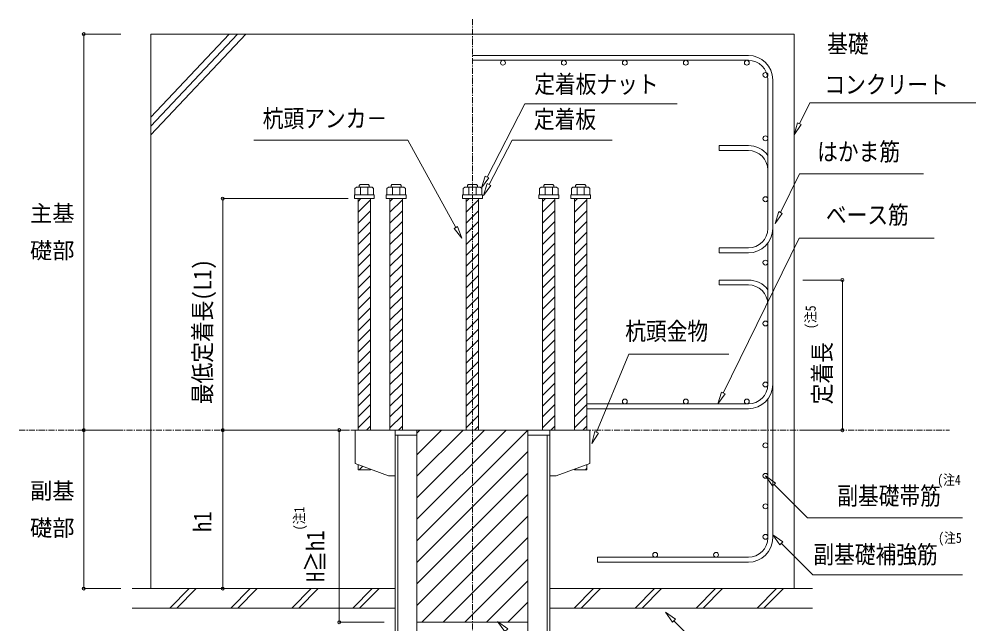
# Model space of a CAD drawing. Units: millimetres, scale not verified. Extents: x -29700 to 29700, y -21000 to 21000.
# Drawn here: x -13173 to 560, y 958 to 9643 of the extents above; entities that cross this region are included whole.
import ezdxf
from ezdxf.enums import TextEntityAlignment as Align

# ---------------------------------------------------------------- set-up
doc = ezdxf.new("R2010")
doc.units = ezdxf.units.MM
doc.header["$LTSCALE"] = 70
doc.linetypes.add('USER2', pattern=[2, 1.25, -0.25, 0.25, -0.25])
doc.layers.add('0-0_0', color=7, linetype='Continuous')
doc.layers.add('0-4_02_TEXT', color=7, linetype='Continuous')
for name, color, linetype, lineweight in [('0-5_05_SUNPOU', 3, 'Continuous', 18), ('0-6_03_ZU', 2, 'Continuous', 18), ('0-9_08_CENTER', 1, 'USER2', 18)]:
    doc.layers.add(name, color=color, linetype=linetype, lineweight=lineweight)
doc.styles.add('ＭＳ ゴシック', font='')
doc.styles.get('ＭＳ ゴシック').set_extended_font_data('MS Gothic')

msp = doc.modelspace()

# ---------------------------------------------------------------- linework, layer by layer
at = {"layer": '0-5_05_SUNPOU'}
for p, q in [((-11714.33, 9427.3), (-12245.25, 9427.3)), ((-10158.32, 9427.3), (-11282.37, 8235.04)), ((-10038.07, 9427.3), (-11282.37, 8107.49)), ((-9917.81, 9427.3), (-11282.37, 7979.94)), ((-5915.62, 8425.93), (-6456.98, 7375.34)), ((-5915.62, 8425.93), (-3729.8, 8425.93)), ((-1972.73, 8140.18), (-1825.51, 8440.32)), ((-1825.51, 8440.32), (559.51, 8440.32)), ((-7592.18, 7903.68), (-9803.3, 7903.68)), ((-7592.18, 7903.68), (-6904.16, 6648.41)), ((-6097.18, 7903.68), (-6428, 7267.08)), ((-6097.18, 7903.68), (-4659.59, 7903.68)), ((-2244.63, 6866.39), (-1972.01, 7422.21)), ((-1972.01, 7422.21), (-192.54, 7422.21)), ((-8450.73, 7064.8), (-10249.97, 7064.8)), ((-10249.97, 3739.8), (-10249.97, 7064.8)), ((-3065.97, 4273.17), (-1974.8, 6497.79)), ((-1974.8, 6497.79), (-37.93, 6497.79)), ((-1356.37, 5895.95), (-1925.23, 5895.95)), ((-1356.37, 3739.8), (-1356.37, 5895.95)), ((-4423.77, 4831.26), (-4884.6, 3709.47)), ((-4423.77, 4831.26), (-2986.19, 4831.26)), ((-12245.25, 1464.8), (-12245.25, 3739.8)), ((-10249.97, 1464.8), (-10249.97, 3739.8)), ((-8450.73, 3739.8), (-10249.97, 3739.8)), ((-8436.51, 3739.8), (-8577.95, 3739.8)), ((-7462.33, 3697.04), (-7419.56, 3739.8)), ((-7462.33, 3387.68), (-7110.2, 3739.8)), ((-7462.33, 3078.32), (-6800.85, 3739.8)), ((-7462.33, 2768.96), (-6491.49, 3739.8)), ((-7462.33, 2459.6), (-6182.13, 3739.8)), ((-7462.33, 2150.24), (-5872.77, 3739.8)), ((-1356.37, 3739.8), (-1925.23, 3739.8)), ((-7462.33, 1840.88), (-5869.83, 3433.38)), ((-7462.33, 1531.52), (-5869.83, 3124.02)), ((-1857.26, 2479.77), (-2337.3, 2959.81)), ((-7462.33, 1222.16), (-5869.83, 2814.66)), ((-7393.62, 981.51), (-5869.83, 2505.3)), ((-1857.26, 2479.77), (369.03, 2479.77)), ((-7084.26, 981.51), (-5869.83, 2195.94)), ((-1778.81, 1659.96), (-2232.3, 2113.45)), ((-6774.9, 981.51), (-5869.83, 1886.58)), ((-1778.81, 1659.96), (369.03, 1659.96)), ((-6465.55, 981.51), (-5869.83, 1577.23)), ((-11714.33, 1464.8), (-12245.25, 1464.8)), ((-10730.76, 1464.8), (-11010, 1185.56)), ((-10631.42, 1464.8), (-10910.67, 1185.56)), ((-9855.76, 1464.8), (-10135, 1185.56)), ((-9756.42, 1464.8), (-10035.67, 1185.56)), ((-8980.76, 1464.8), (-9260, 1185.56)), ((-8881.42, 1464.8), (-9160.67, 1185.56)), ((-8105.76, 1464.8), (-8385, 1185.56)), ((-8006.42, 1464.8), (-8285.67, 1185.56)), ((-4926.97, 1464.8), (-5206.22, 1185.56)), ((-4827.64, 1464.8), (-5106.88, 1185.56)), ((-4051.97, 1464.8), (-4331.22, 1185.56)), ((-3952.64, 1464.8), (-4231.88, 1185.56)), ((-3176.97, 1464.8), (-3456.22, 1185.56)), ((-3077.64, 1464.8), (-3356.88, 1185.56)), ((-2301.97, 1464.8), (-2581.22, 1185.56)), ((-2202.64, 1464.8), (-2481.88, 1185.56)), ((-6156.19, 981.51), (-5869.83, 1267.87)), ((-3170.47, 400.35), (-3773.86, 1003.74))]:
    msp.add_line(p, q, dxfattribs=at)
for points in [[(-11714.33, 3739.8), (-12245.25, 3739.8), (-12245.25, 9427.3)], [(-7934.69, 981.51), (-8577.95, 981.51), (-8577.95, 3739.8)]]:
    msp.add_lwpolyline(points, dxfattribs=at)
for points in [[(-1946.54, 8127.34), (-2049.79, 7983.07), (-1998.91, 8153.03)], [(-6431.1, 7361.89), (-6537.68, 7220.06), (-6482.86, 7388.79)], [(-6402.12, 7253.63), (-6508.7, 7111.8), (-6453.88, 7280.53)], [(-2218.45, 6853.55), (-2321.7, 6709.28), (-2270.82, 6879.24)], [(-6878.9, 6662.99), (-6816.66, 6496.86), (-6929.42, 6633.83)], [(-3039.79, 4260.33), (-3143.04, 4116.05), (-3092.16, 4286.02)], [(-4857.61, 3698.41), (-4950.94, 3547.53), (-4911.59, 3720.53)], [(-2316.67, 2980.43), (-2461.04, 3083.55), (-2357.92, 2939.19)], [(-2211.67, 2134.07), (-2356.04, 2237.19), (-2252.92, 2092.82)], [(-3753.23, 1024.36), (-3897.6, 1127.48), (-3794.48, 983.11)], [(-6160.66, 888.94), (-6305.03, 992.06), (-6201.91, 847.69)]]:
    msp.add_lwpolyline(points, close=True, dxfattribs=at)
for centre in [(-12245.25, 9427.3), (-10249.97, 7064.8), (-1356.37, 5895.95), (-12245.25, 3739.8), (-10249.97, 3739.8), (-8577.95, 3739.8), (-1356.37, 3739.8), (-12245.25, 1464.8), (-10249.97, 1464.8), (-8577.95, 981.51)]:
    msp.add_circle(centre, 21.88, dxfattribs=at)
at = {"layer": '0-6_03_ZU'}
for p, q in [((-11282.37, 9427.3), (-11282.37, 1464.8)), ((-2049.79, 9427.3), (-11282.37, 9427.3)), ((-2049.79, 9427.3), (-2049.79, 1464.8)), ((-2706.04, 9121.05), (-6666.08, 9121.05)), ((-2706.04, 9051.05), (-6666.08, 9051.05)), ((-2426.04, 8771.05), (-2426.04, 6636.05)), ((-2356.04, 8771.05), (-2356.04, 4396.05)), ((-8279.46, 7266.05), (-8158.95, 7266.05)), ((-8271.71, 7231.05), (-8271.71, 7117.3)), ((-8166.71, 7231.05), (-8166.71, 7117.3)), ((-8158.95, 7266.05), (-8147.02, 7254.12)), ((-8147.02, 7254.12), (-8147.02, 7231.05)), ((-7821.47, 7266.05), (-7833.4, 7254.12)), ((-7833.4, 7254.12), (-7833.4, 7231.05)), ((-7821.47, 7266.05), (-7700.96, 7266.05)), ((-7813.71, 7231.05), (-7813.71, 7117.3)), ((-7708.71, 7231.05), (-7708.71, 7117.3)), ((-7700.96, 7266.05), (-7689.03, 7254.12)), ((-7689.03, 7254.12), (-7689.03, 7231.05)), ((-6726.34, 7266.05), (-6738.27, 7254.12)), ((-6738.27, 7254.12), (-6738.27, 7231.05)), ((-6726.34, 7266.05), (-6605.83, 7266.05)), ((-6718.58, 7231.05), (-6718.58, 7117.3)), ((-6613.58, 7231.05), (-6613.58, 7117.3)), ((-6605.83, 7266.05), (-6593.89, 7254.12)), ((-6593.89, 7254.12), (-6593.89, 7231.05)), ((-5631.21, 7266.05), (-5643.14, 7254.12)), ((-5643.14, 7254.12), (-5643.14, 7231.05)), ((-5510.69, 7266.05), (-5631.21, 7266.05)), ((-5623.45, 7231.05), (-5623.45, 7117.3)), ((-5518.45, 7231.05), (-5518.45, 7117.3)), ((-5510.69, 7266.05), (-5498.76, 7254.12)), ((-5498.76, 7254.12), (-5498.76, 7231.05)), ((-5173.21, 7266.05), (-5185.14, 7254.12)), ((-5185.14, 7254.12), (-5185.14, 7231.05)), ((-5052.7, 7266.05), (-5173.21, 7266.05)), ((-5165.46, 7231.05), (-5165.46, 7117.3)), ((-5060.46, 7231.05), (-5060.46, 7117.3)), ((-8308.69, 7023.03), (-8266.92, 7064.8)), ((-8308.69, 6868.35), (-8131.49, 7045.55)), ((-7849.81, 7023.03), (-7808.04, 7064.8)), ((-7849.81, 6868.35), (-7672.61, 7045.55)), ((-6754.68, 7023.03), (-6712.91, 7064.8)), ((-6754.68, 6868.35), (-6577.48, 7045.55)), ((-5659.55, 7023.03), (-5617.78, 7064.8)), ((-5659.55, 6868.35), (-5482.35, 7045.55)), ((-5201.56, 7023.03), (-5159.78, 7064.8)), ((-5201.56, 6868.35), (-5024.36, 7045.55)), ((-8308.69, 6713.67), (-8131.49, 6890.87)), ((-7849.81, 6713.67), (-7672.61, 6890.87)), ((-6754.68, 6713.67), (-6577.48, 6890.87)), ((-5659.55, 6713.67), (-5482.35, 6890.87)), ((-5201.56, 6713.67), (-5024.36, 6890.87)), ((-8308.69, 6558.99), (-8131.49, 6736.19)), ((-7849.81, 6558.99), (-7672.61, 6736.19)), ((-6754.68, 6558.99), (-6577.48, 6736.19)), ((-5659.55, 6558.99), (-5482.35, 6736.19)), ((-5201.56, 6558.99), (-5024.36, 6736.19)), ((-8308.69, 6404.31), (-8131.49, 6581.51)), ((-7849.81, 6404.31), (-7672.61, 6581.51)), ((-6754.68, 6404.31), (-6577.48, 6581.51)), ((-5659.55, 6404.31), (-5482.35, 6581.51)), ((-5201.56, 6404.31), (-5024.36, 6581.51)), ((-8308.69, 6249.63), (-8131.49, 6426.83)), ((-7849.81, 6249.63), (-7672.61, 6426.83)), ((-6754.68, 6249.63), (-6577.48, 6426.83)), ((-5659.55, 6249.63), (-5482.35, 6426.83)), ((-5201.56, 6249.63), (-5024.36, 6426.83)), ((-2426.04, 4396.05), (-2426.04, 6426.05)), ((-8308.69, 6094.95), (-8131.49, 6272.15)), ((-7849.81, 6094.95), (-7672.61, 6272.15)), ((-6754.68, 6094.95), (-6577.48, 6272.15)), ((-5659.55, 6094.95), (-5482.35, 6272.15)), ((-5201.56, 6094.95), (-5024.36, 6272.15)), ((-8308.69, 5940.27), (-8131.49, 6117.47)), ((-7849.81, 5940.27), (-7672.61, 6117.47)), ((-6754.68, 5940.27), (-6577.48, 6117.47)), ((-5659.55, 5940.27), (-5482.35, 6117.47)), ((-5201.56, 5940.27), (-5024.36, 6117.47)), ((-8308.69, 5785.59), (-8131.49, 5962.79)), ((-7849.81, 5785.59), (-7672.61, 5962.79)), ((-6754.68, 5785.59), (-6577.48, 5962.79)), ((-5659.55, 5785.59), (-5482.35, 5962.79)), ((-5201.56, 5785.59), (-5024.36, 5962.79)), ((-8308.69, 5630.91), (-8131.49, 5808.11)), ((-7849.81, 5630.91), (-7672.61, 5808.11)), ((-6754.68, 5630.91), (-6577.48, 5808.11)), ((-5659.55, 5630.91), (-5482.35, 5808.11)), ((-5201.56, 5630.91), (-5024.36, 5808.11)), ((-8308.69, 5476.24), (-8131.49, 5653.43)), ((-7849.81, 5476.24), (-7672.61, 5653.43)), ((-6754.68, 5476.24), (-6577.48, 5653.43)), ((-5659.55, 5476.24), (-5482.35, 5653.43)), ((-5201.56, 5476.24), (-5024.36, 5653.43)), ((-8308.69, 5321.56), (-8131.49, 5498.76)), ((-7849.81, 5321.56), (-7672.61, 5498.76)), ((-6754.68, 5321.56), (-6577.48, 5498.76)), ((-5659.55, 5321.56), (-5482.35, 5498.76)), ((-5201.56, 5321.56), (-5024.36, 5498.76)), ((-8308.69, 5166.88), (-8131.49, 5344.08)), ((-7849.81, 5166.88), (-7672.61, 5344.08)), ((-6754.68, 5166.88), (-6577.48, 5344.08)), ((-5659.55, 5166.88), (-5482.35, 5344.08)), ((-5201.56, 5166.88), (-5024.36, 5344.08)), ((-8308.69, 5012.2), (-8131.49, 5189.4)), ((-7849.81, 5012.2), (-7672.61, 5189.4)), ((-6754.68, 5012.2), (-6577.48, 5189.4)), ((-5659.55, 5012.2), (-5482.35, 5189.4)), ((-5201.56, 5012.2), (-5024.36, 5189.4)), ((-8308.69, 4857.52), (-8131.49, 5034.72)), ((-7849.81, 4857.52), (-7672.61, 5034.72)), ((-6754.68, 4857.52), (-6577.48, 5034.72)), ((-5659.55, 4857.52), (-5482.35, 5034.72)), ((-5201.56, 4857.52), (-5024.36, 5034.72)), ((-8308.69, 4702.84), (-8131.49, 4880.04)), ((-7849.81, 4702.84), (-7672.61, 4880.04)), ((-6754.68, 4702.84), (-6577.48, 4880.04)), ((-5659.55, 4702.84), (-5482.35, 4880.04)), ((-5201.56, 4702.84), (-5024.36, 4880.04)), ((-8308.69, 4548.16), (-8131.49, 4725.36)), ((-7849.81, 4548.16), (-7672.61, 4725.36)), ((-6754.68, 4548.16), (-6577.48, 4725.36)), ((-5659.55, 4548.16), (-5482.35, 4725.36)), ((-5201.56, 4548.16), (-5024.36, 4725.36)), ((-8308.69, 4393.48), (-8131.49, 4570.68)), ((-7849.81, 4393.48), (-7672.61, 4570.68)), ((-6754.68, 4393.48), (-6577.48, 4570.68)), ((-5659.55, 4393.48), (-5482.35, 4570.68)), ((-5201.56, 4393.48), (-5024.36, 4570.68)), ((-8308.69, 4238.8), (-8131.49, 4416)), ((-7849.81, 4238.8), (-7672.61, 4416)), ((-6754.68, 4238.8), (-6577.48, 4416)), ((-5659.55, 4238.8), (-5482.35, 4416)), ((-5201.56, 4238.8), (-5024.36, 4416)), ((-2356.04, 4396.05), (-2356.04, 2193.94)), ((-8308.69, 4084.12), (-8131.49, 4261.32)), ((-7849.81, 4084.12), (-7672.61, 4261.32)), ((-6754.68, 4084.12), (-6577.48, 4261.32)), ((-5659.55, 4084.12), (-5482.35, 4261.32)), ((-5201.56, 4084.12), (-5024.36, 4261.32)), ((-2426.04, 2193.94), (-2426.04, 4186.05)), ((-8308.69, 3929.44), (-8131.49, 4106.64)), ((-7849.81, 3929.44), (-7672.61, 4106.64)), ((-6754.68, 3929.44), (-6577.48, 4106.64)), ((-5659.55, 3929.44), (-5482.35, 4106.64)), ((-5201.56, 3929.44), (-5024.36, 4106.64)), ((-5031.14, 4116.05), (-2706.04, 4116.05)), ((-5026.33, 4046.05), (-2706.04, 4046.05)), ((-8308.69, 3774.76), (-8131.49, 3951.96)), ((-7849.81, 3774.76), (-7672.61, 3951.96)), ((-6754.68, 3774.76), (-6577.48, 3951.96)), ((-5659.55, 3774.76), (-5482.35, 3951.96)), ((-5201.56, 3774.76), (-5024.36, 3951.96)), ((-8350.46, 3739.8), (-8350.46, 3258.55)), ((-8350.46, 3739.8), (-5554.83, 3739.8)), ((-8188.97, 3739.8), (-8131.49, 3797.28)), ((-7777.33, 3669.8), (-7777.33, 3739.8)), ((-7777.33, 3739.8), (-7777.33, 133.12)), ((-7730.09, 3739.8), (-7672.61, 3797.28)), ((-7462.33, 3739.8), (-7462.33, -9.58)), ((-6634.96, 3739.8), (-6577.48, 3797.28)), ((-5869.83, 3739.8), (-5869.83, 275.82)), ((-5554.83, 3739.8), (-5554.83, 133.12)), ((-4981.71, 3739.8), (-5551.02, 3739.8)), ((-5539.83, 3739.8), (-5482.35, 3797.28)), ((-5081.83, 3739.8), (-5024.36, 3797.28)), ((-4981.71, 3739.8), (-4981.71, 3258.55)), ((-7462.33, 3669.8), (-7777.33, 3669.8)), ((-7737.33, 3669.8), (-7737.33, 107.01)), ((-5554.83, 3669.8), (-5869.83, 3669.8)), ((-5594.83, 3669.8), (-5594.83, 159.23)), ((-7869.21, 3083.55), (-8350.46, 3258.55)), ((-8308.69, 3243.37), (-8308.69, 3171.05)), ((-8308.69, 3171.05), (-8131.49, 3171.05)), ((-8293.68, 3171.05), (-8244.66, 3220.08)), ((-8139, 3171.05), (-8131.49, 3178.56)), ((-8131.49, 3178.93), (-8131.49, 3171.05)), ((-5462.96, 3083.55), (-4981.71, 3258.55)), ((-5200.67, 3178.93), (-5200.67, 3171.05)), ((-5023.47, 3171.05), (-5200.67, 3171.05)), ((-5200.09, 3171.05), (-5187.38, 3183.76)), ((-5045.41, 3171.05), (-5023.47, 3193)), ((-5023.47, 3243.37), (-5023.47, 3171.05)), ((-7869.21, 3083.55), (-7777.33, 3083.55)), ((-5462.96, 3083.55), (-5554.83, 3083.55)), ((-4873.13, 1913.94), (-2706.04, 1913.94)), ((-4873.13, 1913.94), (-4873.13, 1843.94)), ((-4873.13, 1843.94), (-2706.04, 1843.94)), ((-11548.46, 1464.8), (-7777.33, 1464.8)), ((-11282.37, 1464.8), (-11044.63, 1464.8)), ((-1783.7, 1464.8), (-5554.83, 1464.8)), ((-7777.33, 1185.56), (-11548.46, 1185.56)), ((-5554.83, 1185.56), (-1783.7, 1185.56)), ((-7462.33, 981.51), (-5869.83, 981.51))]:
    msp.add_line(p, q, dxfattribs=at)
for points in [[(-2706.04, 7756.05), (-3126.04, 7756.05), (-3126.04, 7826.05), (-2706.04, 7826.05)], [(-8279.46, 7266.05), (-8291.39, 7254.12), (-8291.39, 7231.05)], [(-5052.7, 7266.05), (-5040.77, 7254.12), (-5040.77, 7231.05)], [(-2706.04, 6356.05), (-3126.04, 6356.05), (-3126.04, 6286.05), (-2706.04, 6286.05)], [(-2706.04, 5825.95), (-3126.04, 5825.95), (-3126.04, 5895.95), (-2706.04, 5895.95)]]:
    msp.add_lwpolyline(points, dxfattribs=at)
for points in [[(-8108.1, 7231.05), (-8330.31, 7231.05), (-8352.18, 7209.18), (-8352.18, 7117.3), (-8086.23, 7117.3), (-8086.23, 7209.18)], [(-7650.11, 7231.05), (-7872.32, 7231.05), (-7894.19, 7209.18), (-7894.19, 7117.3), (-7628.23, 7117.3), (-7628.23, 7209.18)], [(-6554.98, 7231.05), (-6777.18, 7231.05), (-6799.06, 7209.18), (-6799.06, 7117.3), (-6533.1, 7117.3), (-6533.1, 7209.18)], [(-5682.05, 7231.05), (-5459.85, 7231.05), (-5437.97, 7209.18), (-5437.97, 7117.3), (-5703.93, 7117.3), (-5703.93, 7209.18)], [(-5224.06, 7231.05), (-5001.85, 7231.05), (-4979.98, 7209.18), (-4979.98, 7117.3), (-5245.93, 7117.3), (-5245.93, 7209.18)], [(-8361.39, 7117.3), (-8361.39, 7064.8), (-8077.02, 7064.8), (-8077.02, 7117.3)], [(-8308.69, 7064.8), (-8131.49, 7064.8), (-8131.49, 3739.8), (-8308.69, 3739.8)], [(-7903.4, 7117.3), (-7903.4, 7064.8), (-7619.03, 7064.8), (-7619.03, 7117.3)], [(-7849.81, 7064.8), (-7672.61, 7064.8), (-7672.61, 3739.8), (-7849.81, 3739.8)], [(-6808.27, 7117.3), (-6808.27, 7064.8), (-6523.89, 7064.8), (-6523.89, 7117.3)], [(-6754.68, 7064.8), (-6577.48, 7064.8), (-6577.48, 3739.8), (-6754.68, 3739.8)], [(-5428.76, 7117.3), (-5428.76, 7064.8), (-5713.14, 7064.8), (-5713.14, 7117.3)], [(-5659.55, 7064.8), (-5482.35, 7064.8), (-5482.35, 3739.8), (-5659.55, 3739.8)], [(-4970.77, 7117.3), (-4970.77, 7064.8), (-5255.14, 7064.8), (-5255.14, 7117.3)], [(-5201.56, 7064.8), (-5024.36, 7064.8), (-5024.36, 3739.8), (-5201.56, 3739.8)]]:
    msp.add_lwpolyline(points, close=True, dxfattribs=at)
for centre in [(-6228.58, 9016.05), (-5353.58, 9016.05), (-4478.58, 9016.05), (-3603.58, 9016.05), (-2728.58, 9016.05), (-2461.04, 8841.05), (-2461.04, 8841.05), (-2461.04, 7931.05), (-2461.04, 7056.05), (-2461.04, 6146.05), (-2461.04, 5271.05), (-2461.04, 4396.05), (-4478.58, 4151.05), (-3603.58, 4151.05), (-2728.58, 4151.05), (-2461.04, 3521.05), (-2461.04, 3083.55), (-2461.04, 2646.05), (-2461.04, 2208.55), (-4044.36, 1948.94), (-3169.36, 1948.94)]:
    msp.add_circle(centre, 35, dxfattribs=at)
for centre, radius, start, end in [((-2706.04, 8771.05), 350, 0, 90), ((-2706.04, 8771.05), 280, 0, 90), ((-2706.04, 7476.05), 350, 36.8699, 90), ((-2706.04, 7476.05), 280, 0, 90), ((-2706.04, 6636.05), 280, 270, 0), ((-2706.04, 6636.05), 350, 270, 0), ((-2706.04, 5545.95), 350, 36.8699, 90), ((-2706.04, 5545.95), 280, 0, 90), ((-2706.04, 4396.05), 280, 270, 0), ((-2706.04, 4396.05), 350, 270, 0), ((-2706.04, 2193.94), 280, 270, 0), ((-2706.04, 2193.94), 350, 270, 0)]:
    msp.add_arc(centre, radius, start, end, dxfattribs=at)
at = {"layer": '0-9_08_CENTER'}
for p, q in [((-6666.08, 9642.59), (-6666.08, -4228.96)), ((-13172.97, 3739.8), (180.92, 3739.8))]:
    msp.add_line(p, q, dxfattribs=at)

# ---------------------------------------------------------------- texts
at = {"layer": '0-0_0', "style": 'ＭＳ ゴシック', "width": 0.85}
for s, p in [('(注5', (-1694.86, 5191.17)), ('(注1', (-9034.93, 2300.35))]:
    msp.add_text(s, height=146.6, rotation=90, dxfattribs=at).set_placement(p, align=Align.BOTTOM_LEFT)
for s, p in [('(注4', (4.44, 2909.15)), ('(注5', (17.68, 2075.36))]:
    msp.add_text(s, height=146.6, dxfattribs=at).set_placement(p, align=Align.BOTTOM_LEFT)
at = {"layer": '0-4_02_TEXT', "style": 'ＭＳ ゴシック', "width": 0.85}
for s, p in [('基礎', (-1574.67, 9081.57)), ('定着板ナット', (-5779.72, 8503.64)), ('コンクリート', (-1614.33, 8498.23)), ('杭頭アンカ－', (-9676.36, 8011.04)), ('定着板', (-5784.07, 7999.13)), ('はかま筋', (-1718.8, 7533.3)), ('ベース筋', (-1593.76, 6624.99)), ('杭頭金物', (-4473.33, 4956.12)), ('副基礎帯筋', (-1429.81, 2590.87)), ('副基礎補強筋', (-1773.11, 1748.68))]:
    msp.add_text(s, height=256.6, dxfattribs=at).set_placement(p, align=Align.BOTTOM_LEFT)
at = {"layer": '0-4_02_TEXT', "style": 'ＭＳ ゴシック'}
for s, p in [('主基', (-13017.37, 6665.45)), ('礎部', (-13017.37, 6132.12)), ('副基', (-13017.37, 2680.9)), ('礎部', (-13017.37, 2147.56))]:
    msp.add_text(s, height=234.6, dxfattribs=at).set_placement(p, align=Align.BOTTOM_LEFT)
at = {"layer": '0-4_02_TEXT', "style": 'ＭＳ ゴシック', "width": 0.85}
for s, p in [('最低定着長(L1)', (-10335.74, 4113.14)), ('定着長', (-1442.15, 4111.17)), ('h1', (-10335.74, 2276.55)), ('H≧h1', (-8716.75, 1558.63))]:
    msp.add_text(s, height=256.6, rotation=90, dxfattribs=at).set_placement(p, align=Align.BOTTOM_LEFT)

doc.saveas('drawing.dxf')
